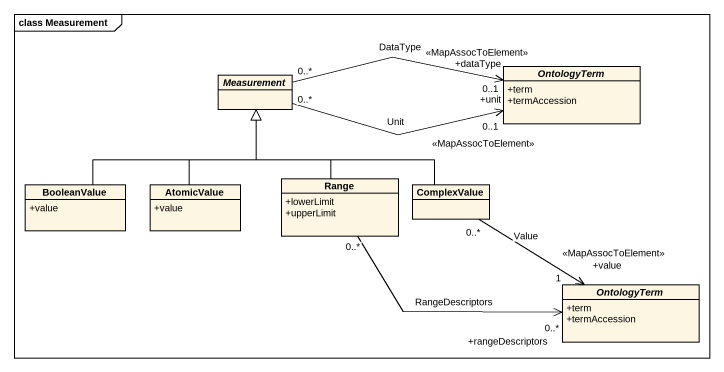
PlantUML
@startuml
mainframe class Measurement
hide circle
hide empty members
skinparam classAttributeIconSize 0
abstract class Measurement
abstract class OntologyTerm {
  +term
  +termAccession
}
class Range {
  +lowerLimit
  +upperLimit
}
class BooleanValue {
  +value
}
class AtomicValue {
  +value
}
class ComplexValue
abstract class "OntologyTerm" as OntologyTerm_2 {
  +term
  +termAccession
}
Measurement "0..*" -right-> "0..1\n+dataType\n<<MapAssocToElement>>" OntologyTerm : DataType
OntologyTerm "0..1\n+unit\n<<MapAssocToElement>>" <-left- "0..*" Measurement : Unit
Range -up-|> Measurement
Range "0..*" -right-> "0..*\n+rangeDescriptors" OntologyTerm_2 : RangeDescriptors
BooleanValue -up-|> Measurement
AtomicValue -up-|> Measurement
ComplexValue -left-|> Measurement
OntologyTerm_2 "1\n+value\n<<MapAssocToElement>>" <-up- "0..*" ComplexValue : Value
@enduml
